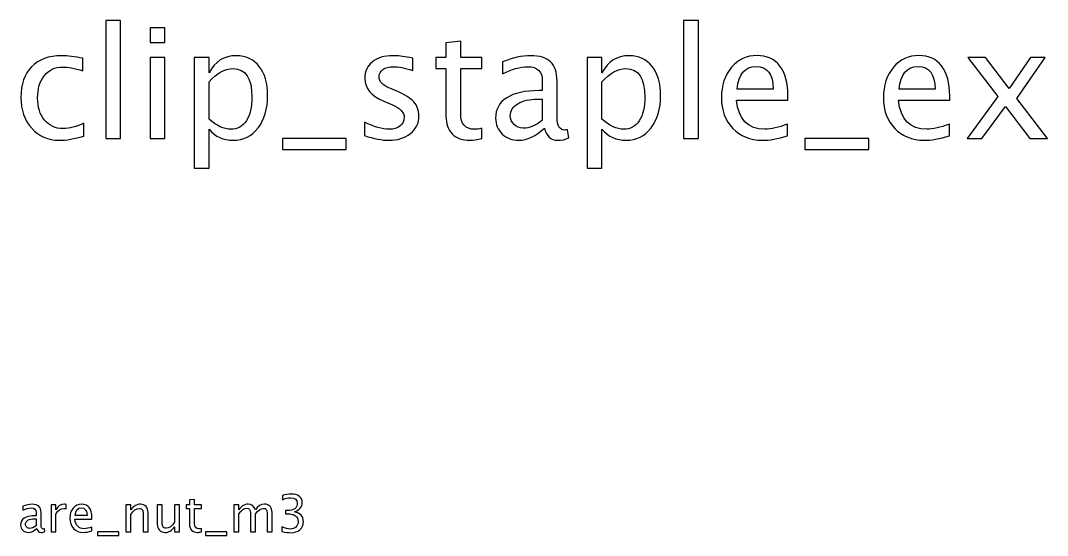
# Model space of a CAD drawing. Header units: centimetres. Extents: x -21.6 to 21.6, y -13.7 to 21.9.
# Drawn here: x 4.01 to 14.65, y 16.55 to 21.89 of the extents above; entities that cross this region are included whole.
import ezdxf

# ---------------------------------------------------------------- set-up
doc = ezdxf.new("R2010")
doc.units = ezdxf.units.CM
doc.header["$MEASUREMENT"] = 0
doc.layers.add('Layer 1', color=7, linetype='Continuous')

msp = doc.modelspace()

# ---------------------------------------------------------------- linework, layer by layer
at = {"layer": 'Layer 1'}
for points, knots in [([(4.89446, 20.67044), (4.89446, 20.67044), (4.89446, 21.8944), (4.89446, 21.8944), (4.89446, 21.8944), (4.89446, 21.8944), (5.04686, 21.8944), (5.04686, 21.8944), (5.04686, 21.8944), (5.04686, 21.8944), (5.04686, 20.67044), (5.04686, 20.67044), (5.04686, 20.67044), (5.04686, 20.67044), (4.89446, 20.67044), (4.89446, 20.67044)], [0, 0, 0, 0, 0.2, 0.2, 0.2, 0.2, 0.4, 0.4, 0.4, 0.4, 0.6, 0.6, 0.6, 0.6, 1, 1, 1, 1]), ([(10.88358, 20.67044), (10.88358, 20.67044), (10.88358, 21.8944), (10.88358, 21.8944), (10.88358, 21.8944), (10.88358, 21.8944), (11.03598, 21.8944), (11.03598, 21.8944), (11.03598, 21.8944), (11.03598, 21.8944), (11.03598, 20.67044), (11.03598, 20.67044), (11.03598, 20.67044), (11.03598, 20.67044), (10.88358, 20.67044), (10.88358, 20.67044)], [0, 0, 0, 0, 0.2, 0.2, 0.2, 0.2, 0.4, 0.4, 0.4, 0.4, 0.6, 0.6, 0.6, 0.6, 1, 1, 1, 1]), ([(5.35325, 21.6658), (5.35325, 21.6658), (5.35325, 21.8182), (5.35325, 21.8182), (5.35325, 21.8182), (5.35325, 21.8182), (5.50565, 21.8182), (5.50565, 21.8182), (5.50565, 21.8182), (5.50565, 21.8182), (5.50565, 21.6658), (5.50565, 21.6658), (5.50565, 21.6658), (5.50565, 21.6658), (5.35325, 21.6658), (5.35325, 21.6658)], [0, 0, 0, 0, 0.2, 0.2, 0.2, 0.2, 0.4, 0.4, 0.4, 0.4, 0.6, 0.6, 0.6, 0.6, 1, 1, 1, 1]), ([(8.79046, 20.6707), (8.74336, 20.65774), (8.70235, 20.65139), (8.66769, 20.65139), (8.66769, 20.65139), (8.5899, 20.65139), (8.52931, 20.67362), (8.48592, 20.71807), (8.48592, 20.71807), (8.44227, 20.76252), (8.42057, 20.82416), (8.42057, 20.90327), (8.42057, 20.90327), (8.42057, 20.90327), (8.42057, 21.39752), (8.42057, 21.39752), (8.42057, 21.39752), (8.42057, 21.39752), (8.31527, 21.39752), (8.31527, 21.39752), (8.31527, 21.39752), (8.31527, 21.39752), (8.31527, 21.51182), (8.31527, 21.51182), (8.31527, 21.51182), (8.31527, 21.51182), (8.42057, 21.51182), (8.42057, 21.51182), (8.42057, 21.51182), (8.42057, 21.51182), (8.42057, 21.66395), (8.42057, 21.66395), (8.42057, 21.66395), (8.42057, 21.66395), (8.57297, 21.6785), (8.57297, 21.6785), (8.57297, 21.6785), (8.57297, 21.6785), (8.57297, 21.51182), (8.57297, 21.51182), (8.57297, 21.51182), (8.57297, 21.51182), (8.79363, 21.51182), (8.79363, 21.51182), (8.79363, 21.51182), (8.79363, 21.51182), (8.79363, 21.39752), (8.79363, 21.39752), (8.79363, 21.39752), (8.79363, 21.39752), (8.57297, 21.39752), (8.57297, 21.39752), (8.57297, 21.39752), (8.57297, 21.39752), (8.57297, 20.93079), (8.57297, 20.93079), (8.57297, 20.93079), (8.57297, 20.82072), (8.62086, 20.76569), (8.71637, 20.76569), (8.71637, 20.76569), (8.73675, 20.76569), (8.76135, 20.76913), (8.79046, 20.77574), (8.79046, 20.77574), (8.79046, 20.77574), (8.79046, 20.6707), (8.79046, 20.6707)], [0, 0, 0, 0, 0.05555556, 0.05555556, 0.05555556, 0.05555556, 0.11111111, 0.11111111, 0.11111111, 0.11111111, 0.16666667, 0.16666667, 0.16666667, 0.16666667, 0.22222222, 0.22222222, 0.22222222, 0.22222222, 0.27777778, 0.27777778, 0.27777778, 0.27777778, 0.33333333, 0.33333333, 0.33333333, 0.33333333, 0.38888889, 0.38888889, 0.38888889, 0.38888889, 0.44444444, 0.44444444, 0.44444444, 0.44444444, 0.5, 0.5, 0.5, 0.5, 0.55555556, 0.55555556, 0.55555556, 0.55555556, 0.61111111, 0.61111111, 0.61111111, 0.61111111, 0.66666667, 0.66666667, 0.66666667, 0.66666667, 0.72222222, 0.72222222, 0.72222222, 0.72222222, 0.77777778, 0.77777778, 0.77777778, 0.77777778, 0.83333333, 0.83333333, 0.83333333, 0.83333333, 0.88888889, 0.88888889, 0.88888889, 0.88888889, 1, 1, 1, 1]), ([(4.6656, 20.69584), (4.56691, 20.66621), (4.48171, 20.65139), (4.41001, 20.65139), (4.41001, 20.65139), (4.29624, 20.65139), (4.20205, 20.69346), (4.12717, 20.77733), (4.12717, 20.77733), (4.0523, 20.86147), (4.01473, 20.96757), (4.01473, 21.09536), (4.01473, 21.09536), (4.01473, 21.23189), (4.05177, 21.33851), (4.12585, 21.41471), (4.12585, 21.41471), (4.19993, 21.49118), (4.30339, 21.52928), (4.43621, 21.52928), (4.43621, 21.52928), (4.50156, 21.52928), (4.57511, 21.52028), (4.65608, 21.50229), (4.65608, 21.50229), (4.65608, 21.50229), (4.65608, 21.3737), (4.65608, 21.3737), (4.65608, 21.3737), (4.57009, 21.3991), (4.49997, 21.4118), (4.446, 21.4118), (4.446, 21.4118), (4.36768, 21.4118), (4.30497, 21.38243), (4.25814, 21.32396), (4.25814, 21.32396), (4.21131, 21.26549), (4.18776, 21.18744), (4.18776, 21.09007), (4.18776, 21.09007), (4.18776, 20.99561), (4.2121, 20.91941), (4.26052, 20.86094), (4.26052, 20.86094), (4.30894, 20.80273), (4.37218, 20.77363), (4.45076, 20.77363), (4.45076, 20.77363), (4.52034, 20.77363), (4.59178, 20.79162), (4.6656, 20.8276), (4.6656, 20.8276), (4.6656, 20.8276), (4.6656, 20.69584), (4.6656, 20.69584)], [0, 0, 0, 0, 0.06666667, 0.06666667, 0.06666667, 0.06666667, 0.13333333, 0.13333333, 0.13333333, 0.13333333, 0.2, 0.2, 0.2, 0.2, 0.26666667, 0.26666667, 0.26666667, 0.26666667, 0.33333333, 0.33333333, 0.33333333, 0.33333333, 0.4, 0.4, 0.4, 0.4, 0.46666667, 0.46666667, 0.46666667, 0.46666667, 0.53333333, 0.53333333, 0.53333333, 0.53333333, 0.6, 0.6, 0.6, 0.6, 0.66666667, 0.66666667, 0.66666667, 0.66666667, 0.73333333, 0.73333333, 0.73333333, 0.73333333, 0.8, 0.8, 0.8, 0.8, 0.86666667, 0.86666667, 0.86666667, 0.86666667, 1, 1, 1, 1]), ([(5.35325, 20.67044), (5.35325, 20.67044), (5.35325, 21.51182), (5.35325, 21.51182), (5.35325, 21.51182), (5.35325, 21.51182), (5.50565, 21.51182), (5.50565, 21.51182), (5.50565, 21.51182), (5.50565, 21.51182), (5.50565, 20.67044), (5.50565, 20.67044), (5.50565, 20.67044), (5.50565, 20.67044), (5.35325, 20.67044), (5.35325, 20.67044)], [0, 0, 0, 0, 0.2, 0.2, 0.2, 0.2, 0.4, 0.4, 0.4, 0.4, 0.6, 0.6, 0.6, 0.6, 1, 1, 1, 1]), ([(5.81204, 20.36405), (5.81204, 20.36405), (5.81204, 21.51182), (5.81204, 21.51182), (5.81204, 21.51182), (5.81204, 21.51182), (5.96444, 21.51182), (5.96444, 21.51182), (5.96444, 21.51182), (5.96444, 21.51182), (5.96444, 21.3528), (5.96444, 21.3528), (5.96444, 21.3528), (6.02688, 21.47054), (6.12081, 21.52928), (6.24596, 21.52928), (6.24596, 21.52928), (6.34729, 21.52928), (6.42693, 21.4925), (6.48514, 21.41868), (6.48514, 21.41868), (6.54335, 21.34486), (6.57245, 21.24406), (6.57245, 21.11626), (6.57245, 21.11626), (6.57245, 20.97709), (6.53938, 20.86464), (6.4735, 20.77945), (6.4735, 20.77945), (6.40762, 20.69399), (6.32083, 20.65139), (6.21341, 20.65139), (6.21341, 20.65139), (6.11367, 20.65139), (6.03059, 20.68949), (5.96444, 20.76595), (5.96444, 20.76595), (5.96444, 20.76595), (5.96444, 20.36405), (5.96444, 20.36405), (5.96444, 20.36405), (5.96444, 20.36405), (5.81204, 20.36405), (5.81204, 20.36405)], [0, 0, 0, 0, 0.08333333, 0.08333333, 0.08333333, 0.08333333, 0.16666667, 0.16666667, 0.16666667, 0.16666667, 0.25, 0.25, 0.25, 0.25, 0.33333333, 0.33333333, 0.33333333, 0.33333333, 0.41666667, 0.41666667, 0.41666667, 0.41666667, 0.5, 0.5, 0.5, 0.5, 0.58333333, 0.58333333, 0.58333333, 0.58333333, 0.66666667, 0.66666667, 0.66666667, 0.66666667, 0.75, 0.75, 0.75, 0.75, 0.83333333, 0.83333333, 0.83333333, 0.83333333, 1, 1, 1, 1]), ([(7.5747, 20.7006), (7.5747, 20.7006), (7.5747, 20.8403), (7.5747, 20.8403), (7.5747, 20.8403), (7.67445, 20.79056), (7.76096, 20.76569), (7.83478, 20.76569), (7.83478, 20.76569), (7.8787, 20.76569), (7.91522, 20.7776), (7.94406, 20.80141), (7.94406, 20.80141), (7.9729, 20.82496), (7.98745, 20.85459), (7.98745, 20.89031), (7.98745, 20.89031), (7.98745, 20.94243), (7.94697, 20.98556), (7.866, 21.01969), (7.866, 21.01969), (7.866, 21.01969), (7.77684, 21.05753), (7.77684, 21.05753), (7.77684, 21.05753), (7.64534, 21.11203), (7.57946, 21.19088), (7.57946, 21.29327), (7.57946, 21.29327), (7.57946, 21.36656), (7.60539, 21.42424), (7.65725, 21.46631), (7.65725, 21.46631), (7.70911, 21.50838), (7.78028, 21.52928), (7.8705, 21.52928), (7.8705, 21.52928), (7.91733, 21.52928), (7.97554, 21.52293), (8.0446, 21.50996), (8.0446, 21.50996), (8.0446, 21.50996), (8.07635, 21.50388), (8.07635, 21.50388), (8.07635, 21.50388), (8.07635, 21.50388), (8.07635, 21.37688), (8.07635, 21.37688), (8.07635, 21.37688), (7.99142, 21.40228), (7.92368, 21.41498), (7.87315, 21.41498), (7.87315, 21.41498), (7.8287, 21.41498), (7.79351, 21.40519), (7.76679, 21.38587), (7.76679, 21.38587), (7.74033, 21.36656), (7.7271, 21.34063), (7.7271, 21.30809), (7.7271, 21.30809), (7.7271, 21.26231), (7.76414, 21.22342), (7.83849, 21.19193), (7.83849, 21.19193), (7.83849, 21.19193), (7.91178, 21.16098), (7.91178, 21.16098), (7.91178, 21.16098), (7.99486, 21.12605), (8.05359, 21.08901), (8.08799, 21.05012), (8.08799, 21.05012), (8.12265, 21.01122), (8.13985, 20.96254), (8.13985, 20.90433), (8.13985, 20.90433), (8.13985, 20.83051), (8.11074, 20.76992), (8.05227, 20.72256), (8.05227, 20.72256), (7.99406, 20.6752), (7.91945, 20.65139), (7.8287, 20.65139), (7.8287, 20.65139), (7.75885, 20.65139), (7.67445, 20.66779), (7.5747, 20.7006)], [0, 0, 0, 0, 0.04347826, 0.04347826, 0.04347826, 0.04347826, 0.08695652, 0.08695652, 0.08695652, 0.08695652, 0.13043478, 0.13043478, 0.13043478, 0.13043478, 0.17391304, 0.17391304, 0.17391304, 0.17391304, 0.2173913, 0.2173913, 0.2173913, 0.2173913, 0.26086957, 0.26086957, 0.26086957, 0.26086957, 0.30434783, 0.30434783, 0.30434783, 0.30434783, 0.34782609, 0.34782609, 0.34782609, 0.34782609, 0.39130435, 0.39130435, 0.39130435, 0.39130435, 0.43478261, 0.43478261, 0.43478261, 0.43478261, 0.47826087, 0.47826087, 0.47826087, 0.47826087, 0.52173913, 0.52173913, 0.52173913, 0.52173913, 0.56521739, 0.56521739, 0.56521739, 0.56521739, 0.60869565, 0.60869565, 0.60869565, 0.60869565, 0.65217391, 0.65217391, 0.65217391, 0.65217391, 0.69565217, 0.69565217, 0.69565217, 0.69565217, 0.73913043, 0.73913043, 0.73913043, 0.73913043, 0.7826087, 0.7826087, 0.7826087, 0.7826087, 0.82608696, 0.82608696, 0.82608696, 0.82608696, 0.86956522, 0.86956522, 0.86956522, 0.86956522, 0.91304348, 0.91304348, 0.91304348, 0.91304348, 1, 1, 1, 1]), ([(9.4416, 20.7776), (9.35006, 20.69346), (9.26195, 20.65139), (9.17728, 20.65139), (9.17728, 20.65139), (9.1077, 20.65139), (9.04975, 20.67309), (9.00398, 20.71674), (9.00398, 20.71674), (8.95794, 20.7604), (8.93493, 20.81543), (8.93493, 20.88184), (8.93493, 20.88184), (8.93493, 20.97365), (8.97355, 21.0443), (9.05081, 21.09351), (9.05081, 21.09351), (9.12807, 21.14272), (9.23893, 21.16733), (9.38339, 21.16733), (9.38339, 21.16733), (9.38339, 21.16733), (9.41911, 21.16733), (9.41911, 21.16733), (9.41911, 21.16733), (9.41911, 21.16733), (9.41911, 21.26866), (9.41911, 21.26866), (9.41911, 21.26866), (9.41911, 21.36629), (9.36831, 21.41498), (9.26645, 21.41498), (9.26645, 21.41498), (9.1876, 21.41498), (9.10135, 21.39011), (9.00795, 21.34037), (9.00795, 21.34037), (9.00795, 21.34037), (9.00795, 21.46578), (9.00795, 21.46578), (9.00795, 21.46578), (9.11061, 21.50811), (9.20745, 21.52928), (9.2982, 21.52928), (9.2982, 21.52928), (9.3916, 21.52928), (9.46065, 21.50811), (9.50484, 21.46551), (9.50484, 21.46551), (9.54929, 21.42292), (9.57151, 21.3573), (9.57151, 21.26866), (9.57151, 21.26866), (9.57151, 21.26866), (9.57151, 20.88846), (9.57151, 20.88846), (9.57151, 20.88846), (9.57151, 20.80141), (9.59824, 20.75775), (9.65195, 20.75775), (9.65195, 20.75775), (9.65856, 20.75775), (9.66835, 20.75881), (9.68131, 20.76093), (9.68131, 20.76093), (9.68131, 20.76093), (9.69216, 20.67626), (9.69216, 20.67626), (9.69216, 20.67626), (9.6575, 20.65959), (9.6194, 20.65139), (9.5776, 20.65139), (9.5776, 20.65139), (9.50643, 20.65139), (9.46118, 20.69346), (9.4416, 20.7776)], [0, 0, 0, 0, 0.05, 0.05, 0.05, 0.05, 0.1, 0.1, 0.1, 0.1, 0.15, 0.15, 0.15, 0.15, 0.2, 0.2, 0.2, 0.2, 0.25, 0.25, 0.25, 0.25, 0.3, 0.3, 0.3, 0.3, 0.35, 0.35, 0.35, 0.35, 0.4, 0.4, 0.4, 0.4, 0.45, 0.45, 0.45, 0.45, 0.5, 0.5, 0.5, 0.5, 0.55, 0.55, 0.55, 0.55, 0.6, 0.6, 0.6, 0.6, 0.65, 0.65, 0.65, 0.65, 0.7, 0.7, 0.7, 0.7, 0.75, 0.75, 0.75, 0.75, 0.8, 0.8, 0.8, 0.8, 0.85, 0.85, 0.85, 0.85, 0.9, 0.9, 0.9, 0.9, 1, 1, 1, 1]), ([(9.88451, 20.36405), (9.88451, 20.36405), (9.88451, 21.51182), (9.88451, 21.51182), (9.88451, 21.51182), (9.88451, 21.51182), (10.03691, 21.51182), (10.03691, 21.51182), (10.03691, 21.51182), (10.03691, 21.51182), (10.03691, 21.3528), (10.03691, 21.3528), (10.03691, 21.3528), (10.09935, 21.47054), (10.19328, 21.52928), (10.31843, 21.52928), (10.31843, 21.52928), (10.41976, 21.52928), (10.4994, 21.4925), (10.55761, 21.41868), (10.55761, 21.41868), (10.61582, 21.34486), (10.64492, 21.24406), (10.64492, 21.11626), (10.64492, 21.11626), (10.64492, 20.97709), (10.61185, 20.86464), (10.54597, 20.77945), (10.54597, 20.77945), (10.48009, 20.69399), (10.3933, 20.65139), (10.28588, 20.65139), (10.28588, 20.65139), (10.18614, 20.65139), (10.10306, 20.68949), (10.03691, 20.76595), (10.03691, 20.76595), (10.03691, 20.76595), (10.03691, 20.36405), (10.03691, 20.36405), (10.03691, 20.36405), (10.03691, 20.36405), (9.88451, 20.36405), (9.88451, 20.36405)], [0, 0, 0, 0, 0.08333333, 0.08333333, 0.08333333, 0.08333333, 0.16666667, 0.16666667, 0.16666667, 0.16666667, 0.25, 0.25, 0.25, 0.25, 0.33333333, 0.33333333, 0.33333333, 0.33333333, 0.41666667, 0.41666667, 0.41666667, 0.41666667, 0.5, 0.5, 0.5, 0.5, 0.58333333, 0.58333333, 0.58333333, 0.58333333, 0.66666667, 0.66666667, 0.66666667, 0.66666667, 0.75, 0.75, 0.75, 0.75, 0.83333333, 0.83333333, 0.83333333, 0.83333333, 1, 1, 1, 1]), ([(11.95991, 20.69743), (11.85751, 20.66674), (11.76994, 20.65139), (11.69691, 20.65139), (11.69691, 20.65139), (11.57229, 20.65139), (11.47096, 20.69267), (11.39291, 20.77495), (11.39291, 20.77495), (11.31485, 20.85724), (11.2757, 20.96386), (11.2757, 21.0951), (11.2757, 21.0951), (11.2757, 21.22236), (11.31009, 21.32687), (11.37915, 21.40863), (11.37915, 21.40863), (11.4482, 21.49012), (11.53657, 21.53087), (11.64426, 21.53087), (11.64426, 21.53087), (11.74612, 21.53087), (11.82497, 21.49462), (11.88053, 21.42212), (11.88053, 21.42212), (11.9361, 21.34963), (11.96388, 21.24697), (11.96388, 21.11388), (11.96388, 21.11388), (11.96388, 21.11388), (11.96308, 21.06732), (11.96308, 21.06732), (11.96308, 21.06732), (11.96308, 21.06732), (11.43127, 21.06732), (11.43127, 21.06732), (11.43127, 21.06732), (11.4535, 20.86623), (11.55166, 20.76569), (11.72549, 20.76569), (11.72549, 20.76569), (11.78925, 20.76569), (11.8673, 20.78368), (11.95991, 20.81967), (11.95991, 20.81967), (11.95991, 20.81967), (11.95991, 20.69743), (11.95991, 20.69743)], [0, 0, 0, 0, 0.07692308, 0.07692308, 0.07692308, 0.07692308, 0.15384615, 0.15384615, 0.15384615, 0.15384615, 0.23076923, 0.23076923, 0.23076923, 0.23076923, 0.30769231, 0.30769231, 0.30769231, 0.30769231, 0.38461538, 0.38461538, 0.38461538, 0.38461538, 0.46153846, 0.46153846, 0.46153846, 0.46153846, 0.53846154, 0.53846154, 0.53846154, 0.53846154, 0.61538462, 0.61538462, 0.61538462, 0.61538462, 0.69230769, 0.69230769, 0.69230769, 0.69230769, 0.76923077, 0.76923077, 0.76923077, 0.76923077, 0.84615385, 0.84615385, 0.84615385, 0.84615385, 1, 1, 1, 1]), ([(13.63816, 20.69743), (13.53576, 20.66674), (13.44819, 20.65139), (13.37516, 20.65139), (13.37516, 20.65139), (13.25054, 20.65139), (13.14921, 20.69267), (13.07116, 20.77495), (13.07116, 20.77495), (12.9931, 20.85724), (12.95395, 20.96386), (12.95395, 21.0951), (12.95395, 21.0951), (12.95395, 21.22236), (12.98834, 21.32687), (13.0574, 21.40863), (13.0574, 21.40863), (13.12645, 21.49012), (13.21482, 21.53087), (13.32251, 21.53087), (13.32251, 21.53087), (13.42437, 21.53087), (13.50322, 21.49462), (13.55878, 21.42212), (13.55878, 21.42212), (13.61435, 21.34963), (13.64213, 21.24697), (13.64213, 21.11388), (13.64213, 21.11388), (13.64213, 21.11388), (13.64133, 21.06732), (13.64133, 21.06732), (13.64133, 21.06732), (13.64133, 21.06732), (13.10952, 21.06732), (13.10952, 21.06732), (13.10952, 21.06732), (13.13175, 20.86623), (13.22991, 20.76569), (13.40374, 20.76569), (13.40374, 20.76569), (13.4675, 20.76569), (13.54555, 20.78368), (13.63816, 20.81967), (13.63816, 20.81967), (13.63816, 20.81967), (13.63816, 20.69743), (13.63816, 20.69743)], [0, 0, 0, 0, 0.07692308, 0.07692308, 0.07692308, 0.07692308, 0.15384615, 0.15384615, 0.15384615, 0.15384615, 0.23076923, 0.23076923, 0.23076923, 0.23076923, 0.30769231, 0.30769231, 0.30769231, 0.30769231, 0.38461538, 0.38461538, 0.38461538, 0.38461538, 0.46153846, 0.46153846, 0.46153846, 0.46153846, 0.53846154, 0.53846154, 0.53846154, 0.53846154, 0.61538462, 0.61538462, 0.61538462, 0.61538462, 0.69230769, 0.69230769, 0.69230769, 0.69230769, 0.76923077, 0.76923077, 0.76923077, 0.76923077, 0.84615385, 0.84615385, 0.84615385, 0.84615385, 1, 1, 1, 1]), ([(13.82098, 20.67044), (13.82098, 20.67044), (14.14139, 21.10462), (14.14139, 21.10462), (14.14139, 21.10462), (14.14139, 21.10462), (13.83051, 21.51182), (13.83051, 21.51182), (13.83051, 21.51182), (13.83051, 21.51182), (14.01228, 21.51182), (14.01228, 21.51182), (14.01228, 21.51182), (14.01228, 21.51182), (14.25781, 21.1877), (14.25781, 21.1877), (14.25781, 21.1877), (14.25781, 21.1877), (14.48006, 21.51182), (14.48006, 21.51182), (14.48006, 21.51182), (14.48006, 21.51182), (14.62902, 21.51182), (14.62902, 21.51182), (14.62902, 21.51182), (14.62902, 21.51182), (14.33798, 21.08504), (14.33798, 21.08504), (14.33798, 21.08504), (14.33798, 21.08504), (14.65442, 20.67044), (14.65442, 20.67044), (14.65442, 20.67044), (14.65442, 20.67044), (14.47265, 20.67044), (14.47265, 20.67044), (14.47265, 20.67044), (14.47265, 20.67044), (14.21918, 21.00382), (14.21918, 21.00382), (14.21918, 21.00382), (14.21918, 21.00382), (13.97391, 20.67044), (13.97391, 20.67044), (13.97391, 20.67044), (13.97391, 20.67044), (13.82098, 20.67044), (13.82098, 20.67044)], [0, 0, 0, 0, 0.07692308, 0.07692308, 0.07692308, 0.07692308, 0.15384615, 0.15384615, 0.15384615, 0.15384615, 0.23076923, 0.23076923, 0.23076923, 0.23076923, 0.30769231, 0.30769231, 0.30769231, 0.30769231, 0.38461538, 0.38461538, 0.38461538, 0.38461538, 0.46153846, 0.46153846, 0.46153846, 0.46153846, 0.53846154, 0.53846154, 0.53846154, 0.53846154, 0.61538462, 0.61538462, 0.61538462, 0.61538462, 0.69230769, 0.69230769, 0.69230769, 0.69230769, 0.76923077, 0.76923077, 0.76923077, 0.76923077, 0.84615385, 0.84615385, 0.84615385, 0.84615385, 1, 1, 1, 1]), ([(5.96444, 20.87099), (6.04302, 20.80088), (6.1179, 20.76569), (6.18907, 20.76569), (6.18907, 20.76569), (6.25919, 20.76569), (6.31343, 20.79506), (6.35153, 20.85353), (6.35153, 20.85353), (6.38989, 20.912), (6.40894, 20.99429), (6.40894, 21.10065), (6.40894, 21.10065), (6.40894, 21.2975), (6.34385, 21.39593), (6.21368, 21.39593), (6.21368, 21.39593), (6.12848, 21.39593), (6.0454, 21.34989), (5.96444, 21.25755), (5.96444, 21.25755), (5.96444, 21.25755), (5.96444, 20.87099), (5.96444, 20.87099)], [0, 0, 0, 0, 0.14285714, 0.14285714, 0.14285714, 0.14285714, 0.28571429, 0.28571429, 0.28571429, 0.28571429, 0.42857143, 0.42857143, 0.42857143, 0.42857143, 0.57142857, 0.57142857, 0.57142857, 0.57142857, 0.71428571, 0.71428571, 0.71428571, 0.71428571, 1, 1, 1, 1]), ([(10.03691, 20.87099), (10.11549, 20.80088), (10.19037, 20.76569), (10.26154, 20.76569), (10.26154, 20.76569), (10.33166, 20.76569), (10.3859, 20.79506), (10.424, 20.85353), (10.424, 20.85353), (10.46236, 20.912), (10.48141, 20.99429), (10.48141, 21.10065), (10.48141, 21.10065), (10.48141, 21.2975), (10.41632, 21.39593), (10.28615, 21.39593), (10.28615, 21.39593), (10.20095, 21.39593), (10.11787, 21.34989), (10.03691, 21.25755), (10.03691, 21.25755), (10.03691, 21.25755), (10.03691, 20.87099), (10.03691, 20.87099)], [0, 0, 0, 0, 0.14285714, 0.14285714, 0.14285714, 0.14285714, 0.28571429, 0.28571429, 0.28571429, 0.28571429, 0.42857143, 0.42857143, 0.42857143, 0.42857143, 0.57142857, 0.57142857, 0.57142857, 0.57142857, 0.71428571, 0.71428571, 0.71428571, 0.71428571, 1, 1, 1, 1]), ([(11.43921, 21.18162), (11.43921, 21.18162), (11.81068, 21.18162), (11.81068, 21.18162), (11.81068, 21.18162), (11.81068, 21.33825), (11.75221, 21.41657), (11.63553, 21.41657), (11.63553, 21.41657), (11.51805, 21.41657), (11.4527, 21.33825), (11.43921, 21.18162)], [0, 0, 0, 0, 0.25, 0.25, 0.25, 0.25, 0.5, 0.5, 0.5, 0.5, 1, 1, 1, 1]), ([(13.11746, 21.18162), (13.11746, 21.18162), (13.48893, 21.18162), (13.48893, 21.18162), (13.48893, 21.18162), (13.48893, 21.33825), (13.43046, 21.41657), (13.31378, 21.41657), (13.31378, 21.41657), (13.1963, 21.41657), (13.13095, 21.33825), (13.11746, 21.18162)], [0, 0, 0, 0, 0.25, 0.25, 0.25, 0.25, 0.5, 0.5, 0.5, 0.5, 1, 1, 1, 1]), ([(9.41911, 20.86068), (9.41911, 20.86068), (9.41911, 21.07684), (9.41911, 21.07684), (9.41911, 21.07684), (9.41911, 21.07684), (9.37016, 21.07843), (9.37016, 21.07843), (9.37016, 21.07843), (9.2855, 21.07843), (9.21724, 21.06282), (9.16511, 21.0316), (9.16511, 21.0316), (9.11325, 21.00011), (9.08733, 20.95857), (9.08733, 20.90671), (9.08733, 20.90671), (9.08733, 20.87047), (9.10029, 20.83977), (9.12595, 20.81464), (9.12595, 20.81464), (9.15188, 20.7895), (9.18337, 20.7768), (9.22068, 20.7768), (9.22068, 20.7768), (9.28418, 20.7768), (9.35032, 20.80485), (9.41911, 20.86068)], [0, 0, 0, 0, 0.125, 0.125, 0.125, 0.125, 0.25, 0.25, 0.25, 0.25, 0.375, 0.375, 0.375, 0.375, 0.5, 0.5, 0.5, 0.5, 0.625, 0.625, 0.625, 0.625, 0.75, 0.75, 0.75, 0.75, 1, 1, 1, 1]), ([(6.72539, 20.55614), (6.72539, 20.55614), (6.72539, 20.67044), (6.72539, 20.67044), (6.72539, 20.67044), (6.72539, 20.67044), (7.38579, 20.67044), (7.38579, 20.67044), (7.38579, 20.67044), (7.38579, 20.67044), (7.38579, 20.55614), (7.38579, 20.55614), (7.38579, 20.55614), (7.38579, 20.55614), (6.72539, 20.55614), (6.72539, 20.55614)], [0, 0, 0, 0, 0.2, 0.2, 0.2, 0.2, 0.4, 0.4, 0.4, 0.4, 0.6, 0.6, 0.6, 0.6, 1, 1, 1, 1]), ([(12.14115, 20.55614), (12.14115, 20.55614), (12.14115, 20.67044), (12.14115, 20.67044), (12.14115, 20.67044), (12.14115, 20.67044), (12.80155, 20.67044), (12.80155, 20.67044), (12.80155, 20.67044), (12.80155, 20.67044), (12.80155, 20.55614), (12.80155, 20.55614), (12.80155, 20.55614), (12.80155, 20.55614), (12.14115, 20.55614), (12.14115, 20.55614)], [0, 0, 0, 0, 0.2, 0.2, 0.2, 0.2, 0.4, 0.4, 0.4, 0.4, 0.6, 0.6, 0.6, 0.6, 1, 1, 1, 1]), ([(5.88593, 16.58929), (5.87023, 16.58497), (5.85656, 16.58285), (5.84501, 16.58285), (5.84501, 16.58285), (5.81908, 16.58285), (5.79889, 16.59026), (5.78442, 16.60508), (5.78442, 16.60508), (5.76987, 16.61989), (5.76264, 16.64044), (5.76264, 16.66681), (5.76264, 16.66681), (5.76264, 16.66681), (5.76264, 16.83156), (5.76264, 16.83156), (5.76264, 16.83156), (5.76264, 16.83156), (5.72754, 16.83156), (5.72754, 16.83156), (5.72754, 16.83156), (5.72754, 16.83156), (5.72754, 16.86966), (5.72754, 16.86966), (5.72754, 16.86966), (5.72754, 16.86966), (5.76264, 16.86966), (5.76264, 16.86966), (5.76264, 16.86966), (5.76264, 16.86966), (5.76264, 16.92037), (5.76264, 16.92037), (5.76264, 16.92037), (5.76264, 16.92037), (5.81344, 16.92522), (5.81344, 16.92522), (5.81344, 16.92522), (5.81344, 16.92522), (5.81344, 16.86966), (5.81344, 16.86966), (5.81344, 16.86966), (5.81344, 16.86966), (5.88699, 16.86966), (5.88699, 16.86966), (5.88699, 16.86966), (5.88699, 16.86966), (5.88699, 16.83156), (5.88699, 16.83156), (5.88699, 16.83156), (5.88699, 16.83156), (5.81344, 16.83156), (5.81344, 16.83156), (5.81344, 16.83156), (5.81344, 16.83156), (5.81344, 16.67598), (5.81344, 16.67598), (5.81344, 16.67598), (5.81344, 16.63929), (5.8294, 16.62095), (5.86124, 16.62095), (5.86124, 16.62095), (5.86803, 16.62095), (5.87623, 16.6221), (5.88593, 16.6243), (5.88593, 16.6243), (5.88593, 16.6243), (5.88593, 16.58929), (5.88593, 16.58929)], [0, 0, 0, 0, 0.05555556, 0.05555556, 0.05555556, 0.05555556, 0.11111111, 0.11111111, 0.11111111, 0.11111111, 0.16666667, 0.16666667, 0.16666667, 0.16666667, 0.22222222, 0.22222222, 0.22222222, 0.22222222, 0.27777778, 0.27777778, 0.27777778, 0.27777778, 0.33333333, 0.33333333, 0.33333333, 0.33333333, 0.38888889, 0.38888889, 0.38888889, 0.38888889, 0.44444444, 0.44444444, 0.44444444, 0.44444444, 0.5, 0.5, 0.5, 0.5, 0.55555556, 0.55555556, 0.55555556, 0.55555556, 0.61111111, 0.61111111, 0.61111111, 0.61111111, 0.66666667, 0.66666667, 0.66666667, 0.66666667, 0.72222222, 0.72222222, 0.72222222, 0.72222222, 0.77777778, 0.77777778, 0.77777778, 0.77777778, 0.83333333, 0.83333333, 0.83333333, 0.83333333, 0.88888889, 0.88888889, 0.88888889, 0.88888889, 1, 1, 1, 1]), ([(6.72027, 16.59185), (6.72027, 16.59185), (6.72027, 16.63947), (6.72027, 16.63947), (6.72027, 16.63947), (6.7566, 16.62501), (6.78509, 16.61778), (6.80599, 16.61778), (6.80599, 16.61778), (6.8306, 16.61778), (6.85044, 16.62483), (6.8657, 16.63903), (6.8657, 16.63903), (6.88096, 16.65323), (6.88854, 16.67175), (6.88854, 16.6945), (6.88854, 16.6945), (6.88854, 16.74848), (6.85097, 16.77547), (6.77583, 16.77547), (6.77583, 16.77547), (6.77583, 16.77547), (6.75572, 16.77547), (6.75572, 16.77547), (6.75572, 16.77547), (6.75572, 16.77547), (6.75572, 16.8096), (6.75572, 16.8096), (6.75572, 16.8096), (6.75572, 16.8096), (6.77354, 16.80986), (6.77354, 16.80986), (6.77354, 16.80986), (6.84418, 16.80986), (6.87955, 16.83473), (6.87955, 16.88457), (6.87955, 16.88457), (6.87955, 16.92364), (6.85609, 16.94321), (6.80925, 16.94321), (6.80925, 16.94321), (6.78412, 16.94321), (6.75625, 16.93598), (6.72556, 16.92152), (6.72556, 16.92152), (6.72556, 16.92152), (6.72556, 16.96597), (6.72556, 16.96597), (6.72556, 16.96597), (6.75563, 16.9762), (6.78465, 16.98131), (6.81252, 16.98131), (6.81252, 16.98131), (6.85044, 16.98131), (6.87963, 16.97373), (6.89992, 16.95856), (6.89992, 16.95856), (6.9202, 16.94348), (6.93035, 16.92152), (6.93035, 16.89277), (6.93035, 16.89277), (6.93035, 16.84788), (6.9038, 16.81586), (6.85062, 16.79681), (6.85062, 16.79681), (6.91227, 16.78244), (6.94305, 16.74866), (6.94305, 16.6953), (6.94305, 16.6953), (6.94305, 16.65932), (6.93114, 16.631), (6.90742, 16.61045), (6.90742, 16.61045), (6.88369, 16.58991), (6.85106, 16.57967), (6.80961, 16.57967), (6.80961, 16.57967), (6.78597, 16.57967), (6.75625, 16.58373), (6.72027, 16.59185)], [0, 0, 0, 0, 0.04761905, 0.04761905, 0.04761905, 0.04761905, 0.0952381, 0.0952381, 0.0952381, 0.0952381, 0.14285714, 0.14285714, 0.14285714, 0.14285714, 0.19047619, 0.19047619, 0.19047619, 0.19047619, 0.23809524, 0.23809524, 0.23809524, 0.23809524, 0.28571429, 0.28571429, 0.28571429, 0.28571429, 0.33333333, 0.33333333, 0.33333333, 0.33333333, 0.38095238, 0.38095238, 0.38095238, 0.38095238, 0.42857143, 0.42857143, 0.42857143, 0.42857143, 0.47619048, 0.47619048, 0.47619048, 0.47619048, 0.52380952, 0.52380952, 0.52380952, 0.52380952, 0.57142857, 0.57142857, 0.57142857, 0.57142857, 0.61904762, 0.61904762, 0.61904762, 0.61904762, 0.66666667, 0.66666667, 0.66666667, 0.66666667, 0.71428571, 0.71428571, 0.71428571, 0.71428571, 0.76190476, 0.76190476, 0.76190476, 0.76190476, 0.80952381, 0.80952381, 0.80952381, 0.80952381, 0.85714286, 0.85714286, 0.85714286, 0.85714286, 0.9047619, 0.9047619, 0.9047619, 0.9047619, 1, 1, 1, 1]), ([(4.18005, 16.62492), (4.14954, 16.59687), (4.12017, 16.58285), (4.09195, 16.58285), (4.09195, 16.58285), (4.06875, 16.58285), (4.04944, 16.59008), (4.03418, 16.60463), (4.03418, 16.60463), (4.01883, 16.61919), (4.01116, 16.63753), (4.01116, 16.65967), (4.01116, 16.65967), (4.01116, 16.69027), (4.02403, 16.71382), (4.04979, 16.73022), (4.04979, 16.73022), (4.07554, 16.74663), (4.11249, 16.75483), (4.16065, 16.75483), (4.16065, 16.75483), (4.16065, 16.75483), (4.17256, 16.75483), (4.17256, 16.75483), (4.17256, 16.75483), (4.17256, 16.75483), (4.17256, 16.78861), (4.17256, 16.78861), (4.17256, 16.78861), (4.17256, 16.82115), (4.15562, 16.83738), (4.12167, 16.83738), (4.12167, 16.83738), (4.09538, 16.83738), (4.06663, 16.82909), (4.0355, 16.81251), (4.0355, 16.81251), (4.0355, 16.81251), (4.0355, 16.85431), (4.0355, 16.85431), (4.0355, 16.85431), (4.06972, 16.86843), (4.102, 16.87548), (4.13225, 16.87548), (4.13225, 16.87548), (4.16338, 16.87548), (4.1864, 16.86843), (4.20113, 16.85423), (4.20113, 16.85423), (4.21595, 16.84003), (4.22336, 16.81815), (4.22336, 16.78861), (4.22336, 16.78861), (4.22336, 16.78861), (4.22336, 16.66187), (4.22336, 16.66187), (4.22336, 16.66187), (4.22336, 16.63286), (4.23226, 16.6183), (4.25017, 16.6183), (4.25017, 16.6183), (4.25237, 16.6183), (4.25564, 16.61866), (4.25996, 16.61936), (4.25996, 16.61936), (4.25996, 16.61936), (4.26357, 16.59114), (4.26357, 16.59114), (4.26357, 16.59114), (4.25202, 16.58558), (4.23932, 16.58285), (4.22538, 16.58285), (4.22538, 16.58285), (4.20166, 16.58285), (4.18658, 16.59687), (4.18005, 16.62492)], [0, 0, 0, 0, 0.05, 0.05, 0.05, 0.05, 0.1, 0.1, 0.1, 0.1, 0.15, 0.15, 0.15, 0.15, 0.2, 0.2, 0.2, 0.2, 0.25, 0.25, 0.25, 0.25, 0.3, 0.3, 0.3, 0.3, 0.35, 0.35, 0.35, 0.35, 0.4, 0.4, 0.4, 0.4, 0.45, 0.45, 0.45, 0.45, 0.5, 0.5, 0.5, 0.5, 0.55, 0.55, 0.55, 0.55, 0.6, 0.6, 0.6, 0.6, 0.65, 0.65, 0.65, 0.65, 0.7, 0.7, 0.7, 0.7, 0.75, 0.75, 0.75, 0.75, 0.8, 0.8, 0.8, 0.8, 0.85, 0.85, 0.85, 0.85, 0.9, 0.9, 0.9, 0.9, 1, 1, 1, 1]), ([(4.32769, 16.5892), (4.32769, 16.5892), (4.32769, 16.86966), (4.32769, 16.86966), (4.32769, 16.86966), (4.32769, 16.86966), (4.37849, 16.86966), (4.37849, 16.86966), (4.37849, 16.86966), (4.37849, 16.86966), (4.37849, 16.81665), (4.37849, 16.81665), (4.37849, 16.81665), (4.39869, 16.8559), (4.42797, 16.87548), (4.46642, 16.87548), (4.46642, 16.87548), (4.47162, 16.87548), (4.47709, 16.87504), (4.48274, 16.87416), (4.48274, 16.87416), (4.48274, 16.87416), (4.48274, 16.82662), (4.48274, 16.82662), (4.48274, 16.82662), (4.47392, 16.82953), (4.46616, 16.83103), (4.45945, 16.83103), (4.45945, 16.83103), (4.42717, 16.83103), (4.40019, 16.81198), (4.37849, 16.77379), (4.37849, 16.77379), (4.37849, 16.77379), (4.37849, 16.5892), (4.37849, 16.5892), (4.37849, 16.5892), (4.37849, 16.5892), (4.32769, 16.5892), (4.32769, 16.5892)], [0, 0, 0, 0, 0.09090909, 0.09090909, 0.09090909, 0.09090909, 0.18181818, 0.18181818, 0.18181818, 0.18181818, 0.27272727, 0.27272727, 0.27272727, 0.27272727, 0.36363636, 0.36363636, 0.36363636, 0.36363636, 0.45454545, 0.45454545, 0.45454545, 0.45454545, 0.54545455, 0.54545455, 0.54545455, 0.54545455, 0.63636364, 0.63636364, 0.63636364, 0.63636364, 0.72727273, 0.72727273, 0.72727273, 0.72727273, 0.81818182, 0.81818182, 0.81818182, 0.81818182, 1, 1, 1, 1]), ([(4.75006, 16.5982), (4.71593, 16.58797), (4.68673, 16.58285), (4.66239, 16.58285), (4.66239, 16.58285), (4.62085, 16.58285), (4.58707, 16.59661), (4.56106, 16.62404), (4.56106, 16.62404), (4.53504, 16.65147), (4.52199, 16.68701), (4.52199, 16.73075), (4.52199, 16.73075), (4.52199, 16.77317), (4.53345, 16.80801), (4.55647, 16.83526), (4.55647, 16.83526), (4.57949, 16.86243), (4.60895, 16.87601), (4.64484, 16.87601), (4.64484, 16.87601), (4.6788, 16.87601), (4.70508, 16.86393), (4.7236, 16.83976), (4.7236, 16.83976), (4.74212, 16.8156), (4.75138, 16.78138), (4.75138, 16.73701), (4.75138, 16.73701), (4.75138, 16.73701), (4.75112, 16.72149), (4.75112, 16.72149), (4.75112, 16.72149), (4.75112, 16.72149), (4.57384, 16.72149), (4.57384, 16.72149), (4.57384, 16.72149), (4.58125, 16.65446), (4.61397, 16.62095), (4.67192, 16.62095), (4.67192, 16.62095), (4.69317, 16.62095), (4.71919, 16.62695), (4.75006, 16.63894), (4.75006, 16.63894), (4.75006, 16.63894), (4.75006, 16.5982), (4.75006, 16.5982)], [0, 0, 0, 0, 0.07692308, 0.07692308, 0.07692308, 0.07692308, 0.15384615, 0.15384615, 0.15384615, 0.15384615, 0.23076923, 0.23076923, 0.23076923, 0.23076923, 0.30769231, 0.30769231, 0.30769231, 0.30769231, 0.38461538, 0.38461538, 0.38461538, 0.38461538, 0.46153846, 0.46153846, 0.46153846, 0.46153846, 0.53846154, 0.53846154, 0.53846154, 0.53846154, 0.61538462, 0.61538462, 0.61538462, 0.61538462, 0.69230769, 0.69230769, 0.69230769, 0.69230769, 0.76923077, 0.76923077, 0.76923077, 0.76923077, 0.84615385, 0.84615385, 0.84615385, 0.84615385, 1, 1, 1, 1]), ([(4.57649, 16.75959), (4.57649, 16.75959), (4.70032, 16.75959), (4.70032, 16.75959), (4.70032, 16.75959), (4.70032, 16.8118), (4.68082, 16.83791), (4.64193, 16.83791), (4.64193, 16.83791), (4.60277, 16.83791), (4.58099, 16.8118), (4.57649, 16.75959)], [0, 0, 0, 0, 0.25, 0.25, 0.25, 0.25, 0.5, 0.5, 0.5, 0.5, 1, 1, 1, 1]), ([(5.10364, 16.5892), (5.10364, 16.5892), (5.10364, 16.86966), (5.10364, 16.86966), (5.10364, 16.86966), (5.10364, 16.86966), (5.15444, 16.86966), (5.15444, 16.86966), (5.15444, 16.86966), (5.15444, 16.86966), (5.15444, 16.81665), (5.15444, 16.81665), (5.15444, 16.81665), (5.18134, 16.8559), (5.21433, 16.87548), (5.25331, 16.87548), (5.25331, 16.87548), (5.27783, 16.87548), (5.29732, 16.86781), (5.31169, 16.85237), (5.31169, 16.85237), (5.32607, 16.83703), (5.3333, 16.8163), (5.3333, 16.79037), (5.3333, 16.79037), (5.3333, 16.79037), (5.3333, 16.5892), (5.3333, 16.5892), (5.3333, 16.5892), (5.3333, 16.5892), (5.2825, 16.5892), (5.2825, 16.5892), (5.2825, 16.5892), (5.2825, 16.5892), (5.2825, 16.77379), (5.2825, 16.77379), (5.2825, 16.77379), (5.2825, 16.79461), (5.27941, 16.80942), (5.27333, 16.81824), (5.27333, 16.81824), (5.26715, 16.82715), (5.25701, 16.83156), (5.24281, 16.83156), (5.24281, 16.83156), (5.21159, 16.83156), (5.18213, 16.81119), (5.15444, 16.77044), (5.15444, 16.77044), (5.15444, 16.77044), (5.15444, 16.5892), (5.15444, 16.5892), (5.15444, 16.5892), (5.15444, 16.5892), (5.10364, 16.5892), (5.10364, 16.5892)], [0, 0, 0, 0, 0.06666667, 0.06666667, 0.06666667, 0.06666667, 0.13333333, 0.13333333, 0.13333333, 0.13333333, 0.2, 0.2, 0.2, 0.2, 0.26666667, 0.26666667, 0.26666667, 0.26666667, 0.33333333, 0.33333333, 0.33333333, 0.33333333, 0.4, 0.4, 0.4, 0.4, 0.46666667, 0.46666667, 0.46666667, 0.46666667, 0.53333333, 0.53333333, 0.53333333, 0.53333333, 0.6, 0.6, 0.6, 0.6, 0.66666667, 0.66666667, 0.66666667, 0.66666667, 0.73333333, 0.73333333, 0.73333333, 0.73333333, 0.8, 0.8, 0.8, 0.8, 0.86666667, 0.86666667, 0.86666667, 0.86666667, 1, 1, 1, 1]), ([(5.60776, 16.5892), (5.60776, 16.5892), (5.60776, 16.64194), (5.60776, 16.64194), (5.60776, 16.64194), (5.58069, 16.60252), (5.54779, 16.58285), (5.50916, 16.58285), (5.50916, 16.58285), (5.48464, 16.58285), (5.46515, 16.59052), (5.45069, 16.60596), (5.45069, 16.60596), (5.43614, 16.62139), (5.42891, 16.64212), (5.42891, 16.66831), (5.42891, 16.66831), (5.42891, 16.66831), (5.42891, 16.86966), (5.42891, 16.86966), (5.42891, 16.86966), (5.42891, 16.86966), (5.47971, 16.86966), (5.47971, 16.86966), (5.47971, 16.86966), (5.47971, 16.86966), (5.47971, 16.68489), (5.47971, 16.68489), (5.47971, 16.68489), (5.47971, 16.66381), (5.48279, 16.64891), (5.48888, 16.64009), (5.48888, 16.64009), (5.49505, 16.63118), (5.50528, 16.62677), (5.51966, 16.62677), (5.51966, 16.62677), (5.5507, 16.62677), (5.58016, 16.64714), (5.60776, 16.68798), (5.60776, 16.68798), (5.60776, 16.68798), (5.60776, 16.86966), (5.60776, 16.86966), (5.60776, 16.86966), (5.60776, 16.86966), (5.65857, 16.86966), (5.65857, 16.86966), (5.65857, 16.86966), (5.65857, 16.86966), (5.65857, 16.5892), (5.65857, 16.5892), (5.65857, 16.5892), (5.65857, 16.5892), (5.60776, 16.5892), (5.60776, 16.5892)], [0, 0, 0, 0, 0.06666667, 0.06666667, 0.06666667, 0.06666667, 0.13333333, 0.13333333, 0.13333333, 0.13333333, 0.2, 0.2, 0.2, 0.2, 0.26666667, 0.26666667, 0.26666667, 0.26666667, 0.33333333, 0.33333333, 0.33333333, 0.33333333, 0.4, 0.4, 0.4, 0.4, 0.46666667, 0.46666667, 0.46666667, 0.46666667, 0.53333333, 0.53333333, 0.53333333, 0.53333333, 0.6, 0.6, 0.6, 0.6, 0.66666667, 0.66666667, 0.66666667, 0.66666667, 0.73333333, 0.73333333, 0.73333333, 0.73333333, 0.8, 0.8, 0.8, 0.8, 0.86666667, 0.86666667, 0.86666667, 0.86666667, 1, 1, 1, 1]), ([(6.22302, 16.5892), (6.22302, 16.5892), (6.22302, 16.86966), (6.22302, 16.86966), (6.22302, 16.86966), (6.22302, 16.86966), (6.27382, 16.86966), (6.27382, 16.86966), (6.27382, 16.86966), (6.27382, 16.86966), (6.27382, 16.81665), (6.27382, 16.81665), (6.27382, 16.81665), (6.2986, 16.8559), (6.33035, 16.87548), (6.36925, 16.87548), (6.36925, 16.87548), (6.40673, 16.87548), (6.43222, 16.8559), (6.4458, 16.81665), (6.4458, 16.81665), (6.46988, 16.85625), (6.50128, 16.87601), (6.53982, 16.87601), (6.53982, 16.87601), (6.56442, 16.87601), (6.58356, 16.86878), (6.59723, 16.85423), (6.59723, 16.85423), (6.6109, 16.83967), (6.61778, 16.8193), (6.61778, 16.79311), (6.61778, 16.79311), (6.61778, 16.79311), (6.61778, 16.5892), (6.61778, 16.5892), (6.61778, 16.5892), (6.61778, 16.5892), (6.56698, 16.5892), (6.56698, 16.5892), (6.56698, 16.5892), (6.56698, 16.5892), (6.56698, 16.78473), (6.56698, 16.78473), (6.56698, 16.78473), (6.56698, 16.81665), (6.55428, 16.83262), (6.52888, 16.83262), (6.52888, 16.83262), (6.50251, 16.83262), (6.47482, 16.81401), (6.4458, 16.7767), (6.4458, 16.7767), (6.4458, 16.7767), (6.4458, 16.5892), (6.4458, 16.5892), (6.4458, 16.5892), (6.4458, 16.5892), (6.395, 16.5892), (6.395, 16.5892), (6.395, 16.5892), (6.395, 16.5892), (6.395, 16.7849), (6.395, 16.7849), (6.395, 16.7849), (6.395, 16.8171), (6.38212, 16.83315), (6.35628, 16.83315), (6.35628, 16.83315), (6.33062, 16.83315), (6.3031, 16.81445), (6.27382, 16.77697), (6.27382, 16.77697), (6.27382, 16.77697), (6.27382, 16.5892), (6.27382, 16.5892), (6.27382, 16.5892), (6.27382, 16.5892), (6.22302, 16.5892), (6.22302, 16.5892)], [0, 0, 0, 0, 0.04761905, 0.04761905, 0.04761905, 0.04761905, 0.0952381, 0.0952381, 0.0952381, 0.0952381, 0.14285714, 0.14285714, 0.14285714, 0.14285714, 0.19047619, 0.19047619, 0.19047619, 0.19047619, 0.23809524, 0.23809524, 0.23809524, 0.23809524, 0.28571429, 0.28571429, 0.28571429, 0.28571429, 0.33333333, 0.33333333, 0.33333333, 0.33333333, 0.38095238, 0.38095238, 0.38095238, 0.38095238, 0.42857143, 0.42857143, 0.42857143, 0.42857143, 0.47619048, 0.47619048, 0.47619048, 0.47619048, 0.52380952, 0.52380952, 0.52380952, 0.52380952, 0.57142857, 0.57142857, 0.57142857, 0.57142857, 0.61904762, 0.61904762, 0.61904762, 0.61904762, 0.66666667, 0.66666667, 0.66666667, 0.66666667, 0.71428571, 0.71428571, 0.71428571, 0.71428571, 0.76190476, 0.76190476, 0.76190476, 0.76190476, 0.80952381, 0.80952381, 0.80952381, 0.80952381, 0.85714286, 0.85714286, 0.85714286, 0.85714286, 0.9047619, 0.9047619, 0.9047619, 0.9047619, 1, 1, 1, 1]), ([(4.17256, 16.65261), (4.17256, 16.65261), (4.17256, 16.72467), (4.17256, 16.72467), (4.17256, 16.72467), (4.17256, 16.72467), (4.15624, 16.7252), (4.15624, 16.7252), (4.15624, 16.7252), (4.12802, 16.7252), (4.10526, 16.71999), (4.08789, 16.70959), (4.08789, 16.70959), (4.0706, 16.69909), (4.06196, 16.68524), (4.06196, 16.66796), (4.06196, 16.66796), (4.06196, 16.65588), (4.06628, 16.64564), (4.07484, 16.63727), (4.07484, 16.63727), (4.08348, 16.62889), (4.09397, 16.62465), (4.10641, 16.62465), (4.10641, 16.62465), (4.12758, 16.62465), (4.14962, 16.634), (4.17256, 16.65261)], [0, 0, 0, 0, 0.125, 0.125, 0.125, 0.125, 0.25, 0.25, 0.25, 0.25, 0.375, 0.375, 0.375, 0.375, 0.5, 0.5, 0.5, 0.5, 0.625, 0.625, 0.625, 0.625, 0.75, 0.75, 0.75, 0.75, 1, 1, 1, 1]), ([(4.81048, 16.5511), (4.81048, 16.5511), (4.81048, 16.5892), (4.81048, 16.5892), (4.81048, 16.5892), (4.81048, 16.5892), (5.03061, 16.5892), (5.03061, 16.5892), (5.03061, 16.5892), (5.03061, 16.5892), (5.03061, 16.5511), (5.03061, 16.5511), (5.03061, 16.5511), (5.03061, 16.5511), (4.81048, 16.5511), (4.81048, 16.5511)], [0, 0, 0, 0, 0.2, 0.2, 0.2, 0.2, 0.4, 0.4, 0.4, 0.4, 0.6, 0.6, 0.6, 0.6, 1, 1, 1, 1]), ([(5.92986, 16.5511), (5.92986, 16.5511), (5.92986, 16.5892), (5.92986, 16.5892), (5.92986, 16.5892), (5.92986, 16.5892), (6.14999, 16.5892), (6.14999, 16.5892), (6.14999, 16.5892), (6.14999, 16.5892), (6.14999, 16.5511), (6.14999, 16.5511), (6.14999, 16.5511), (6.14999, 16.5511), (5.92986, 16.5511), (5.92986, 16.5511)], [0, 0, 0, 0, 0.2, 0.2, 0.2, 0.2, 0.4, 0.4, 0.4, 0.4, 0.6, 0.6, 0.6, 0.6, 1, 1, 1, 1])]:
    msp.add_open_spline(points, degree=3, knots=knots, dxfattribs=at)

doc.saveas('drawing.dxf')
